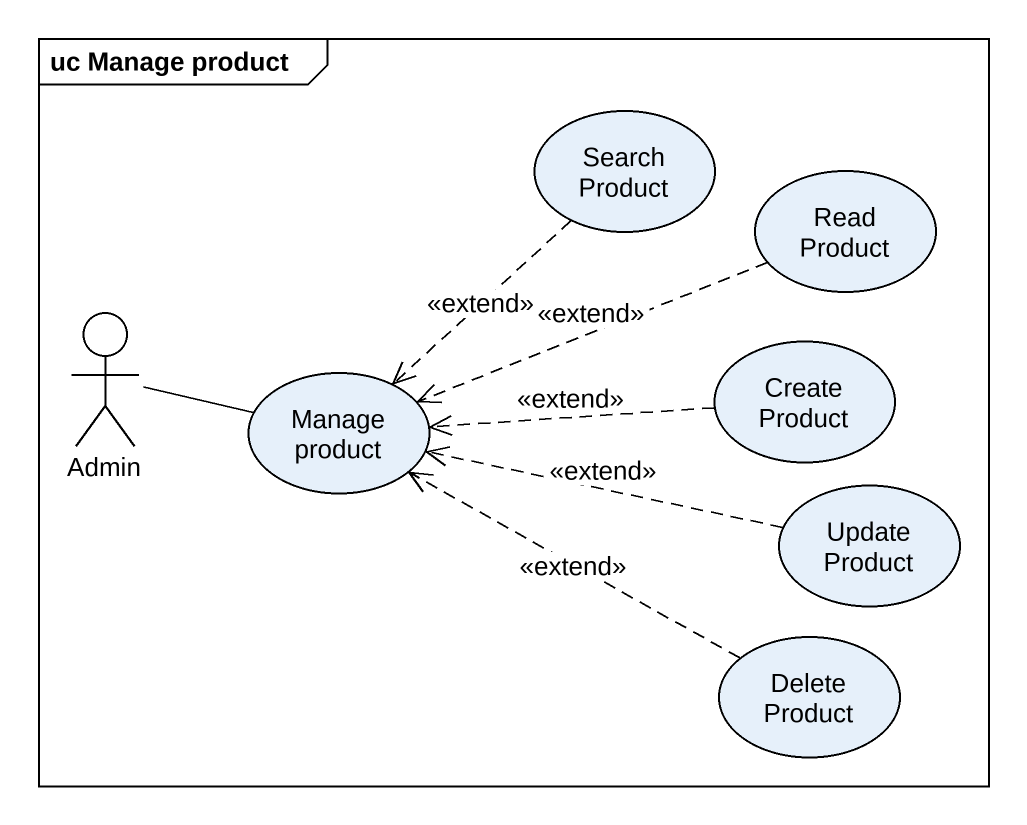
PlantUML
@startuml
mainframe uc Manage product
usecase "Search Product" as Search_Product
usecase "Read Product" as Read_Product
actor Admin
usecase "Manage product" as Manage_product
usecase "Create Product" as Create_Product
usecase "Update Product" as Update_Product
usecase "Delete Product" as Delete_Product
Search_Product ..> Manage_product : <<extend>>
Read_Product .left.> Manage_product : <<extend>>
Manage_product -left- Admin
Create_Product .left.> Manage_product : <<extend>>
Update_Product .left.> Manage_product : <<extend>>
Delete_Product .left.> Manage_product : <<extend>>
@enduml
